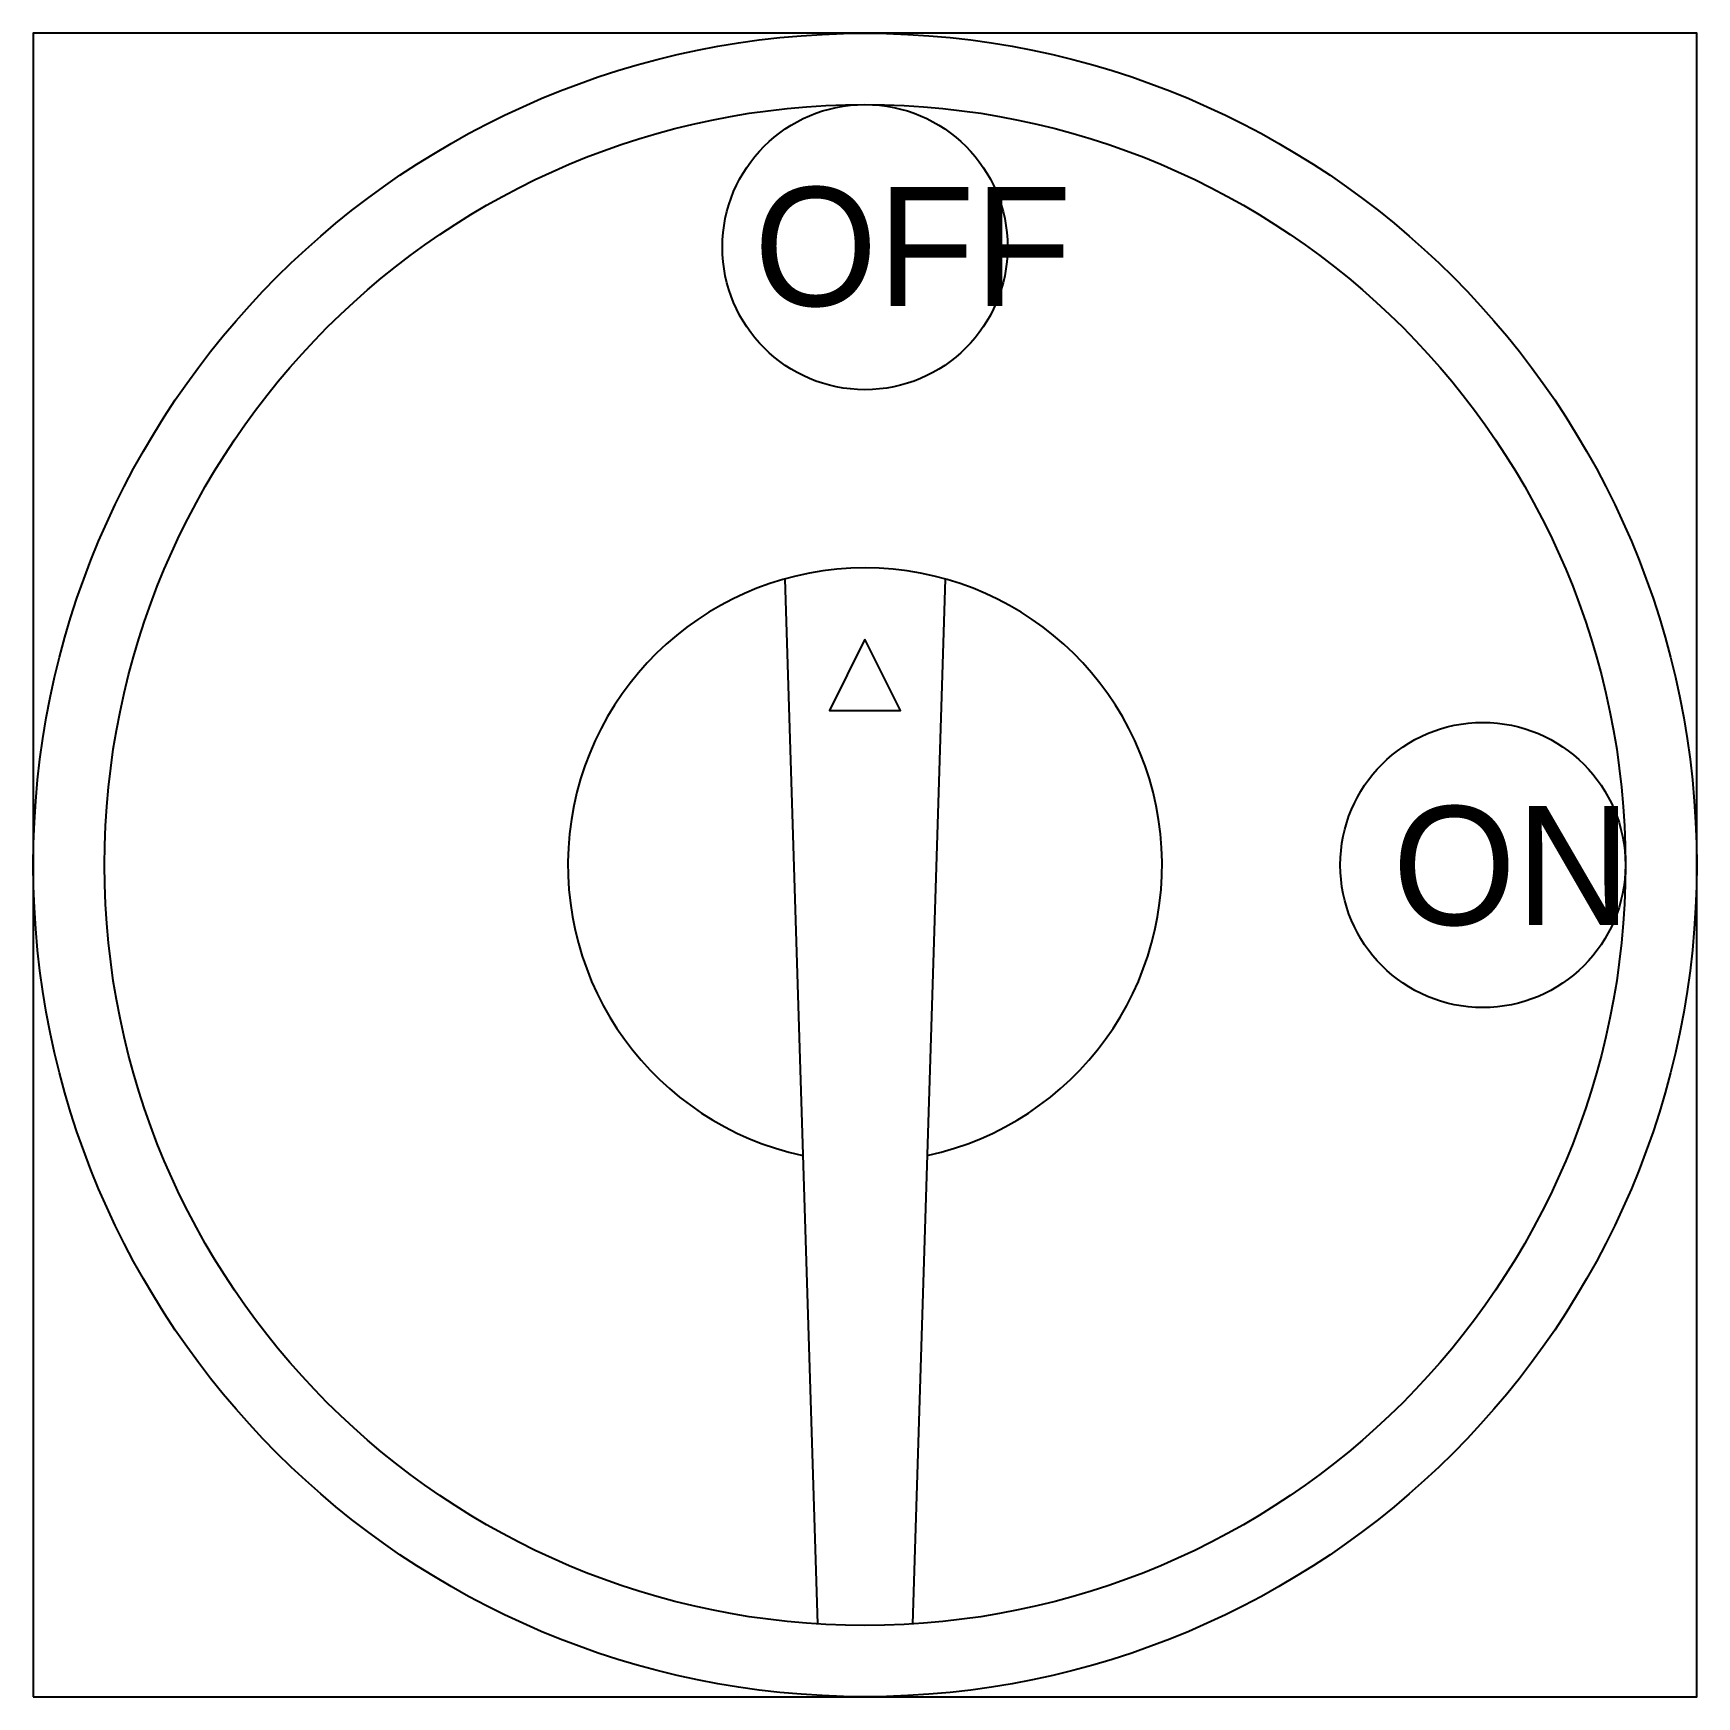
# Model space of a CAD drawing. Header units: millimetres. Extents: x 0 to 70, y 0 to 70.
import ezdxf

# ---------------------------------------------------------------- set-up
doc = ezdxf.new("R2010")
doc.units = ezdxf.units.MM
for name, color, linetype in [('DIM', 96, 'Continuous'), ('TEXT', 7, 'Continuous'), ('Vien', 40, 'Continuous'), ('Xoay', 10, 'Continuous')]:
    doc.layers.add(name, color=color, linetype=linetype)
doc.styles.add('Binh', font='txt')

# ---------------------------------------------------------------- blocks, each defined once
blk = doc.blocks.new('CT3PHA')
at = {"layer": 'DIM'}
blk.add_lwpolyline([(0, 9.5), (-1.5, 6.5), (1.5, 6.5), (0, 9.5)], dxfattribs=at)
for centre in [(0, 26), (26, 0)]:
    blk.add_circle(centre, 6, dxfattribs=at)
at = {"layer": 'Vien'}
blk.add_lwpolyline([(-35, -35), (35, -35), (35, 35), (-35, 35)], close=True, dxfattribs=at)
at = {"layer": 'Xoay'}
for p, q in [((-3.376, 12.035), (-2.002, -31.937)), ((3.376, 12.035), (2.002, -31.937))]:
    blk.add_line(p, q, dxfattribs=at)
for radius in [35, 32]:
    blk.add_circle((0, 0), radius, dxfattribs=at)
blk.add_arc((0, 0), 12.5, 282.08972, 257.91028, dxfattribs=at)
at = {"layer": 'TEXT', "color": 2, "style": 'Binh'}
for s, p in [('OFF', (-4.675, 23.525)), ('ON', (22.196, -2.523))]:
    blk.add_text(s, height=5, dxfattribs=at).set_placement(p)

msp = doc.modelspace()

# ---------------------------------------------------------------- block references
msp.add_blockref('CT3PHA', (35, 35))

doc.saveas('drawing.dxf')
